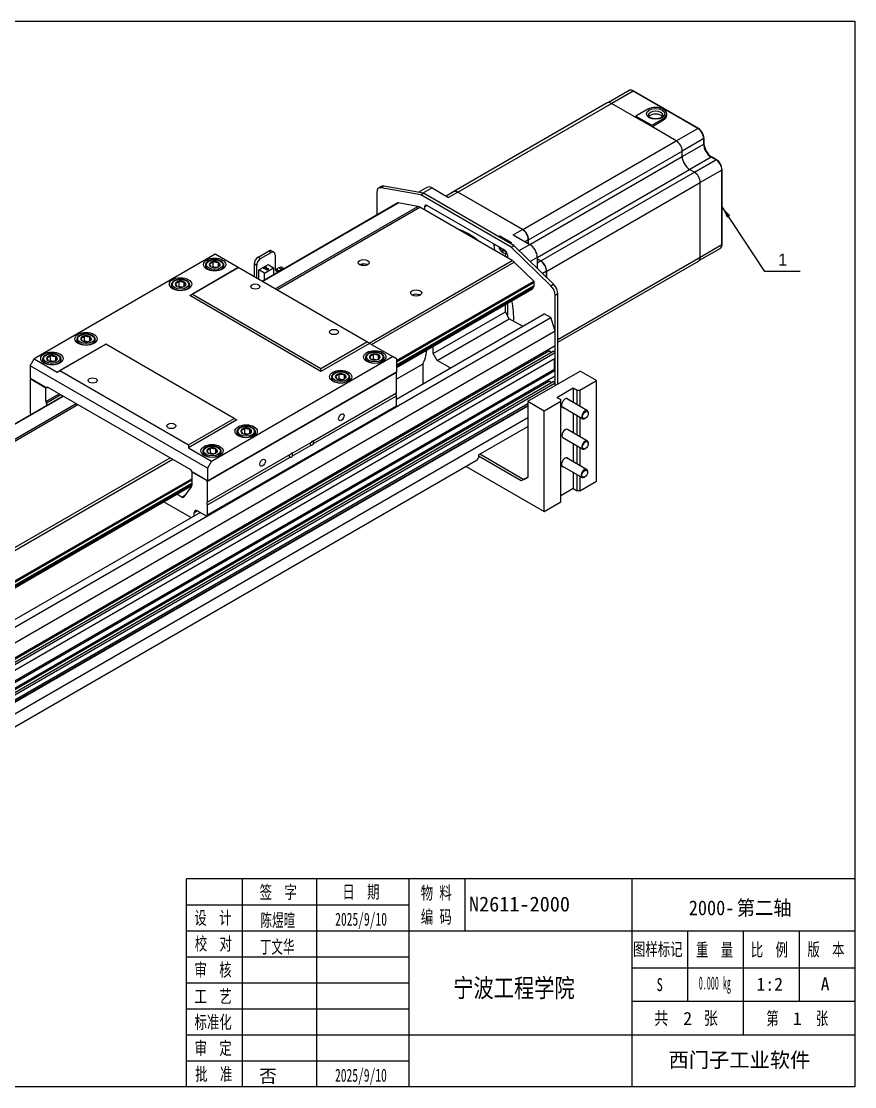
# Model space of a CAD drawing. Header units: millimetres. Extents: x 25 to 415, y 5 to 292.
# Drawn here: x 190.5 to 415, y 5 to 292 of the extents above; entities that cross this region are included whole.
import ezdxf
from ezdxf.enums import TextEntityAlignment as Align

# ---------------------------------------------------------------- set-up
doc = ezdxf.new("R2010")
doc.units = ezdxf.units.MM
for name, color, linetype in [('2212-内六角圆柱头螺钉-GB', 7, 'Continuous'), ('2213-步进电机LS86A12', 7, 'Continuous'), ('2221-丝杆安装板', 7, 'Continuous'), ('2313-内六角平圆头螺钉-GB', 7, 'Continuous'), ('2321-安装板零件', 7, 'Continuous'), ('2322-连接角', 7, 'Continuous'), ('674', 7, 'Continuous'), ('Default', 7, 'Continuous'), ('DG100_DG135光电开关安', 7, 'Continuous'), ('G135上盖250', 7, 'Continuous'), ('G135后盖', 7, 'Continuous'), ('G135固定座', 7, 'Continuous'), ('G135底座250', 7, 'Continuous'), ('G135移动座', 7, 'Continuous'), ('图框', 7, 'Continuous')]:
    doc.layers.add(name, color=color, linetype=linetype)
doc.styles.add('MtXpl_', font='SimSun.ttf')
doc.styles.add('MtXpl__1', font='')
doc.styles.add('SEACAD_Arial', font='arial.ttf')
doc.styles.get('MtXpl__1').set_extended_font_data('SimSun', bold=True)

msp = doc.modelspace()

# ---------------------------------------------------------------- hatches: boundary and pattern name
at = {"layer": 'Default', "linetype": 'Continuous'}
msp.add_hatch(color=7, dxfattribs=at).paths.add_polyline_path([(381.49, 239.64), (379.3, 242), (380.6, 239.06)])

# ---------------------------------------------------------------- linework, layer by layer
at = {"layer": '2212-内六角圆柱头螺钉-GB', "color": 7, "linetype": 'Continuous'}
for p, q in [((242.23, 225.94), (242.23, 227.28)), ((243.62, 226.01), (243.62, 227.06)), ((240.1, 226.27), (240.1, 225.51)), ((245.1, 225.51), (245.1, 226.27)), ((233.03, 220.63), (233.03, 221.97)), ((234.43, 220.7), (234.43, 221.75)), ((230.91, 220.96), (230.91, 220.21)), ((235.91, 220.21), (235.91, 220.96)), ((207.58, 205.94), (207.58, 207.27)), ((208.97, 206.01), (208.97, 207.06)), ((205.45, 206.26), (205.45, 205.51)), ((210.45, 205.51), (210.45, 206.26)), ((196.26, 200.96), (196.26, 200.2)), ((198.39, 200.63), (198.39, 201.97)), ((199.78, 200.7), (199.78, 201.75)), ((201.26, 200.2), (201.26, 200.96)), ((283.23, 201.37), (283.23, 200.61)), ((285.36, 201.04), (285.36, 202.37)), ((286.75, 201.11), (286.75, 202.16)), ((288.23, 200.61), (288.23, 201.37)), ((274.04, 196.06), (274.04, 195.3)), ((276.17, 195.73), (276.17, 197.07)), ((277.56, 195.8), (277.56, 196.85)), ((279.04, 195.3), (279.04, 196.06)), ((248.59, 181.36), (248.59, 180.61)), ((250.71, 181.03), (250.71, 182.37)), ((252.11, 181.1), (252.11, 182.15)), ((253.59, 180.61), (253.59, 181.36)), ((239.39, 176.05), (239.39, 175.3)), ((241.52, 175.73), (241.52, 177.06)), ((242.91, 175.8), (242.91, 176.85)), ((244.39, 175.3), (244.39, 176.05))]:
    msp.add_line(p, q, dxfattribs=at)
for centre, radius, start, end in [((239.36, 231.07), 4.75, 292.875, 307.125), ((243.83, 233.03), 5.97, 254.4223, 267.9898), ((248.78, 228.96), 5.49, 200.2643, 209.5278), ((246.36, 228.59), 5.49, 200.2643, 209.5278), ((243.18, 231.63), 5.97, 254.4206, 267.9915), ((240.66, 227.48), 2.2, 308.5747, 315.5682), ((243.34, 228.52), 2.81, 246.6611, 263.5949), ((241.13, 230.04), 4.75, 292.875, 307.125), ((230.17, 225.76), 4.75, 292.875, 307.125), ((237.17, 223.28), 5.49, 200.2643, 209.5278), ((234.64, 227.72), 5.97, 254.4223, 267.9898), ((239.58, 223.66), 5.49, 200.2643, 209.5278), ((233.99, 226.33), 5.97, 254.4206, 267.9915), ((231.47, 222.17), 2.2, 308.5747, 315.5682), ((234.15, 223.21), 2.81, 246.6611, 263.5949), ((231.93, 224.74), 4.75, 292.875, 307.125), ((204.71, 211.06), 4.75, 292.875, 307.125), ((211.71, 208.59), 5.49, 200.2643, 209.5278), ((209.18, 213.03), 5.97, 254.4223, 267.9898), ((214.13, 208.96), 5.49, 200.2643, 209.5278), ((208.54, 211.63), 5.97, 254.4206, 267.9915), ((206.01, 207.47), 2.2, 308.5747, 315.5682), ((208.69, 208.52), 2.81, 246.6611, 265.0279), ((206.48, 210.04), 4.75, 292.875, 307.125), ((195.52, 205.75), 4.75, 292.875, 307.125), ((202.52, 203.28), 5.49, 200.2643, 209.5278), ((199.99, 207.72), 5.97, 254.4223, 267.9898), ((197.29, 204.73), 4.75, 292.875, 307.125), ((204.94, 203.65), 5.49, 200.2643, 209.5278), ((282.49, 206.16), 4.75, 292.875, 307.125), ((289.49, 203.69), 5.49, 200.2643, 209.5278), ((286.32, 206.73), 5.97, 254.4206, 267.9915), ((283.79, 202.57), 2.2, 308.5747, 315.5682), ((286.96, 208.13), 5.97, 254.4223, 267.9898), ((286.47, 203.62), 2.81, 246.6611, 263.5949), ((284.26, 205.14), 4.75, 292.875, 307.125), ((291.91, 204.06), 5.49, 200.2643, 209.5278), ((199.34, 206.32), 5.97, 254.4206, 267.9915), ((196.82, 202.17), 2.2, 308.5747, 315.5682), ((199.5, 203.21), 2.81, 246.6611, 263.5949), ((273.3, 200.85), 4.75, 292.875, 307.125), ((280.3, 198.38), 5.49, 200.2643, 209.5278), ((277.12, 201.42), 5.97, 254.4206, 267.9915), ((274.6, 197.27), 2.2, 308.5747, 315.5682), ((277.77, 202.82), 5.97, 254.4223, 267.9898), ((277.28, 198.31), 2.81, 246.6611, 263.5949), ((275.07, 199.83), 4.75, 292.875, 307.125), ((282.72, 198.75), 5.49, 200.2643, 209.5278), ((247.84, 186.16), 4.75, 292.875, 307.125), ((254.85, 183.68), 5.49, 200.2643, 209.5278), ((251.67, 186.73), 5.97, 254.4206, 267.9915), ((249.14, 182.57), 2.2, 308.5747, 315.5682), ((252.32, 188.12), 5.97, 254.4223, 267.9898), ((251.82, 183.61), 2.81, 246.6611, 263.5949), ((249.61, 185.14), 4.75, 292.875, 307.125), ((257.26, 184.06), 5.49, 200.2643, 209.5278), ((238.65, 180.85), 4.75, 292.875, 307.125), ((245.65, 178.38), 5.49, 200.2643, 209.5278), ((242.48, 181.42), 5.97, 254.4206, 267.9915), ((239.95, 177.26), 2.2, 308.5747, 315.5682), ((243.12, 182.82), 5.97, 254.4223, 267.9898), ((242.63, 178.3), 2.81, 246.6611, 265.0279), ((240.42, 179.83), 4.75, 292.875, 307.125), ((248.07, 178.75), 5.49, 200.2643, 209.5278)]:
    msp.add_arc(centre, radius, start, end, dxfattribs=at)
for centre in [(242.6, 226.47), (233.41, 221.17), (207.95, 206.47), (198.76, 201.16), (285.73, 201.57), (276.54, 196.26), (251.09, 181.56), (241.89, 176.26)]:
    msp.add_ellipse(centre, major_axis=(-2.25, 0), ratio=0.57735, dxfattribs=at)
for centre, major_axis, start_param, end_param in [((242.6, 226.47), (-1.44, 0), 4.974188, 6.021386), ((242.6, 226.47), (1.44, 0), 0.785398, 1.832596), ((242.6, 226.47), (-1.44, 0), 2.879793, 3.926991), ((242.6, 226.27), (2.5, 0), 3.141593, 3.199294), ((242.6, 226.27), (2.5, 0), 3.199294, 6.24733), ((242.6, 226.47), (1.44, 0), 2.879793, 3.926991), ((242.6, 226.47), (-1.44, 0), 0.785398, 1.832596), ((242.6, 226.47), (1.44, 0), 4.974188, 6.021386), ((242.6, 226.27), (2.5, 0), 6.24733, 6.283185), ((233.41, 221.17), (1.44, 0), 2.879793, 3.926991), ((233.41, 221.17), (-1.44, 0), 4.974188, 6.021386), ((233.41, 221.17), (1.44, 0), 0.785398, 1.832596), ((233.41, 221.17), (-1.44, 0), 2.879793, 3.926991), ((233.41, 220.96), (2.5, 0), 3.141593, 3.199294), ((233.41, 220.96), (2.5, 0), 3.199294, 6.24733), ((233.41, 221.17), (-1.44, 0), 0.785398, 1.832596), ((233.41, 221.17), (1.44, 0), 4.974188, 6.021386), ((233.41, 220.96), (2.5, 0), 6.24733, 6.283185), ((207.95, 206.47), (1.44, 0), 2.879793, 3.926991), ((207.95, 206.47), (-1.44, 0), 4.974188, 6.021386), ((207.95, 206.47), (1.44, 0), 0.785398, 1.832596), ((207.95, 206.47), (-1.44, 0), 2.879793, 3.926991), ((207.95, 206.26), (2.5, 0), 3.141593, 3.199294), ((207.95, 206.26), (2.5, 0), 3.199294, 6.24733), ((207.95, 206.47), (-1.44, 0), 0.785398, 1.832596), ((207.95, 206.47), (1.44, 0), 4.974188, 6.021386), ((207.95, 206.26), (2.5, 0), 6.24733, 6.283185), ((198.76, 200.96), (2.5, 0), 3.141593, 3.199294), ((198.76, 200.96), (2.5, 0), 3.199294, 6.24733), ((198.76, 201.16), (1.44, 0), 2.879793, 3.926991), ((198.76, 201.16), (-1.44, 0), 4.974188, 6.021386), ((198.76, 201.16), (1.44, 0), 0.785398, 1.832596), ((198.76, 201.16), (1.44, 0), 4.974188, 6.021386), ((198.76, 201.16), (-1.44, 0), 2.879793, 3.926991), ((198.76, 200.96), (2.5, 0), 6.24733, 6.283185), ((285.73, 201.37), (2.5, 0), 3.141593, 3.199294), ((285.73, 201.37), (2.5, 0), 3.199294, 6.24733), ((285.73, 201.57), (1.44, 0), 2.879793, 3.926991), ((285.73, 201.57), (-1.44, 0), 4.974188, 6.021386), ((285.73, 201.57), (-1.44, 0), 0.785398, 1.832596), ((285.73, 201.57), (1.44, 0), 0.785398, 1.832596), ((285.73, 201.57), (1.44, 0), 4.974188, 6.021386), ((285.73, 201.57), (-1.44, 0), 2.879793, 3.926991), ((285.73, 201.37), (2.5, 0), 6.24733, 6.283185), ((198.76, 201.16), (-1.44, 0), 0.785398, 1.832596), ((276.54, 196.06), (2.5, 0), 3.141593, 3.199294), ((276.54, 196.06), (2.5, 0), 3.199294, 6.24733), ((276.54, 196.26), (1.44, 0), 2.879793, 3.926991), ((276.54, 196.26), (-1.44, 0), 4.974188, 6.021386), ((276.54, 196.26), (-1.44, 0), 0.785398, 1.832596), ((276.54, 196.26), (1.44, 0), 0.785398, 1.832596), ((276.54, 196.26), (1.44, 0), 4.974188, 6.021386), ((276.54, 196.26), (-1.44, 0), 2.879793, 3.926991), ((276.54, 196.06), (2.5, 0), 6.24733, 6.283185), ((251.09, 181.36), (2.5, 0), 3.141593, 3.199294), ((251.09, 181.36), (2.5, 0), 3.199294, 6.24733), ((251.09, 181.56), (1.44, 0), 2.879793, 3.926991), ((251.09, 181.56), (-1.44, 0), 4.974188, 6.021386), ((251.09, 181.56), (-1.44, 0), 0.785398, 1.832596), ((251.09, 181.56), (1.44, 0), 0.785398, 1.832596), ((251.09, 181.56), (1.44, 0), 4.974188, 6.021386), ((251.09, 181.56), (-1.44, 0), 2.879793, 3.926991), ((251.09, 181.36), (2.5, 0), 6.24733, 6.283185), ((241.89, 176.05), (2.5, 0), 3.141593, 3.199294), ((241.89, 176.05), (2.5, 0), 3.199294, 6.24733), ((241.89, 176.26), (1.44, 0), 2.879793, 3.926991), ((241.89, 176.26), (-1.44, 0), 4.974188, 6.021386), ((241.89, 176.26), (-1.44, 0), 0.785398, 1.832596), ((241.89, 176.26), (1.44, 0), 0.785398, 1.832596), ((241.89, 176.26), (1.44, 0), 4.974188, 6.021386), ((241.89, 176.26), (-1.44, 0), 2.879793, 3.926991), ((241.89, 176.05), (2.5, 0), 6.24733, 6.283185)]:
    msp.add_ellipse(centre, major_axis=major_axis, ratio=0.57735, start_param=start_param, end_param=end_param, dxfattribs=at)
for points, knots in [([(243.22, 227.77), (243.13, 227.78), (242.92, 227.81), (242.52, 227.83), (242.06, 227.79), (241.62, 227.71), (241.21, 227.57), (240.84, 227.39), (240.53, 227.17), (240.3, 226.9), (240.15, 226.62), (240.09, 226.36), (240.11, 226.22), (240.12, 226.17)], [0, 0, 0, 0, 0.053012, 0.15305, 0.253197, 0.353533, 0.454268, 0.55562, 0.657678, 0.759848, 0.860208, 0.956704, 1, 1, 1, 1]), ([(245.09, 226.21), (245.09, 226.23), (245.11, 226.35), (245.06, 226.57), (244.94, 226.85), (244.74, 227.1), (244.46, 227.32), (244.12, 227.51), (243.74, 227.66), (243.42, 227.74), (243.26, 227.76), (243.22, 227.77)], [0, 0, 0, 0, 0.031724, 0.161129, 0.289702, 0.421147, 0.557235, 0.696663, 0.837205, 0.970198, 1, 1, 1, 1]), ([(234.03, 222.46), (233.94, 222.47), (233.73, 222.5), (233.33, 222.52), (232.87, 222.48), (232.43, 222.4), (232.01, 222.26), (231.65, 222.08), (231.34, 221.86), (231.1, 221.6), (230.96, 221.31), (230.9, 221.05), (230.92, 220.91), (230.92, 220.86)], [0, 0, 0, 0, 0.053012, 0.15305, 0.253197, 0.353533, 0.454268, 0.55562, 0.657678, 0.759848, 0.860208, 0.956704, 1, 1, 1, 1]), ([(235.9, 220.9), (235.9, 220.93), (235.92, 221.04), (235.87, 221.26), (235.75, 221.54), (235.55, 221.79), (235.27, 222.02), (234.93, 222.21), (234.55, 222.35), (234.23, 222.43), (234.06, 222.46), (234.03, 222.46)], [0, 0, 0, 0, 0.031724, 0.161129, 0.289702, 0.421147, 0.557235, 0.696663, 0.837205, 0.970198, 1, 1, 1, 1]), ([(208.57, 207.77), (208.49, 207.78), (208.27, 207.81), (207.87, 207.82), (207.41, 207.79), (206.97, 207.7), (206.56, 207.57), (206.19, 207.39), (205.88, 207.16), (205.65, 206.9), (205.5, 206.61), (205.44, 206.35), (205.46, 206.21), (205.47, 206.17)], [0, 0, 0, 0, 0.053012, 0.15305, 0.253197, 0.353533, 0.454268, 0.55562, 0.657678, 0.759848, 0.860208, 0.956704, 1, 1, 1, 1]), ([(210.44, 206.2), (210.45, 206.23), (210.47, 206.34), (210.42, 206.57), (210.29, 206.84), (210.09, 207.09), (209.82, 207.32), (209.48, 207.51), (209.09, 207.66), (208.77, 207.73), (208.61, 207.76), (208.57, 207.77)], [0, 0, 0, 0, 0.031724, 0.161129, 0.289702, 0.421147, 0.557235, 0.696663, 0.837205, 0.970198, 1, 1, 1, 1]), ([(199.38, 202.46), (199.29, 202.47), (199.08, 202.5), (198.68, 202.51), (198.22, 202.48), (197.78, 202.39), (197.37, 202.26), (197, 202.08), (196.69, 201.86), (196.45, 201.59), (196.31, 201.3), (196.25, 201.04), (196.27, 200.91), (196.28, 200.86)], [0, 0, 0, 0, 0.053012, 0.15305, 0.253197, 0.353533, 0.454268, 0.55562, 0.657678, 0.759848, 0.860208, 0.956704, 1, 1, 1, 1]), ([(201.25, 200.9), (201.25, 200.92), (201.27, 201.03), (201.22, 201.26), (201.1, 201.53), (200.9, 201.79), (200.62, 202.01), (200.28, 202.2), (199.9, 202.35), (199.58, 202.43), (199.42, 202.45), (199.38, 202.46)], [0, 0, 0, 0, 0.031724, 0.161129, 0.289702, 0.421147, 0.557235, 0.696663, 0.837205, 0.970198, 1, 1, 1, 1]), ([(286.35, 202.87), (286.27, 202.88), (286.05, 202.91), (285.65, 202.92), (285.2, 202.89), (284.75, 202.8), (284.34, 202.67), (283.97, 202.49), (283.67, 202.26), (283.43, 202), (283.28, 201.71), (283.22, 201.45), (283.24, 201.32), (283.25, 201.27)], [0, 0, 0, 0, 0.053012, 0.15305, 0.253197, 0.353533, 0.454268, 0.55562, 0.657678, 0.759848, 0.860208, 0.956704, 1, 1, 1, 1]), ([(288.22, 201.3), (288.23, 201.33), (288.25, 201.44), (288.2, 201.67), (288.08, 201.94), (287.87, 202.2), (287.6, 202.42), (287.26, 202.61), (286.87, 202.76), (286.55, 202.83), (286.39, 202.86), (286.35, 202.87)], [0, 0, 0, 0, 0.031724, 0.161129, 0.289702, 0.421147, 0.557235, 0.696663, 0.837205, 0.970198, 1, 1, 1, 1]), ([(277.16, 197.56), (277.07, 197.57), (276.86, 197.6), (276.46, 197.61), (276, 197.58), (275.56, 197.49), (275.15, 197.36), (274.78, 197.18), (274.47, 196.96), (274.24, 196.69), (274.09, 196.41), (274.03, 196.15), (274.05, 196.01), (274.06, 195.96)], [0, 0, 0, 0, 0.053012, 0.15305, 0.253197, 0.353533, 0.454268, 0.55562, 0.657678, 0.759848, 0.860208, 0.956704, 1, 1, 1, 1]), ([(279.03, 196), (279.04, 196.02), (279.05, 196.14), (279.01, 196.36), (278.88, 196.63), (278.68, 196.89), (278.41, 197.11), (278.06, 197.3), (277.68, 197.45), (277.36, 197.53), (277.2, 197.55), (277.16, 197.56)], [0, 0, 0, 0, 0.031724, 0.161129, 0.289702, 0.421147, 0.557235, 0.696663, 0.837205, 0.970198, 1, 1, 1, 1]), ([(251.71, 182.86), (251.62, 182.87), (251.4, 182.9), (251, 182.92), (250.55, 182.88), (250.1, 182.8), (249.69, 182.66), (249.33, 182.48), (249.02, 182.26), (248.78, 182), (248.63, 181.71), (248.57, 181.45), (248.59, 181.31), (248.6, 181.26)], [0, 0, 0, 0, 0.053012, 0.15305, 0.253197, 0.353533, 0.454268, 0.55562, 0.657678, 0.759848, 0.860208, 0.956704, 1, 1, 1, 1]), ([(253.58, 181.3), (253.58, 181.33), (253.6, 181.44), (253.55, 181.66), (253.43, 181.94), (253.22, 182.19), (252.95, 182.42), (252.61, 182.61), (252.23, 182.75), (251.9, 182.83), (251.74, 182.86), (251.71, 182.86)], [0, 0, 0, 0, 0.031724, 0.161129, 0.289702, 0.421147, 0.557235, 0.696663, 0.837205, 0.970198, 1, 1, 1, 1]), ([(242.51, 177.56), (242.43, 177.57), (242.21, 177.6), (241.81, 177.61), (241.35, 177.58), (240.91, 177.49), (240.5, 177.36), (240.13, 177.18), (239.83, 176.95), (239.59, 176.69), (239.44, 176.4), (239.38, 176.14), (239.4, 176), (239.41, 175.95)], [0, 0, 0, 0, 0.053012, 0.15305, 0.253197, 0.353533, 0.454268, 0.55562, 0.657678, 0.759848, 0.860208, 0.956704, 1, 1, 1, 1]), ([(244.38, 175.99), (244.39, 176.02), (244.41, 176.13), (244.36, 176.36), (244.24, 176.63), (244.03, 176.88), (243.76, 177.11), (243.42, 177.3), (243.03, 177.45), (242.71, 177.52), (242.55, 177.55), (242.51, 177.56)], [0, 0, 0, 0, 0.031724, 0.161129, 0.289702, 0.421147, 0.557235, 0.696663, 0.837205, 0.970198, 1, 1, 1, 1])]:
    msp.add_open_spline(points, degree=3, knots=knots, dxfattribs=at)
at = {"layer": '2213-步进电机LS86A12', "color": 7, "linetype": 'Continuous'}
for p, q in [((354.22, 273.32), (348.65, 270.1)), ((355.35, 273.21), (349.54, 269.85)), ((372.74, 263.16), (355.35, 273.21)), ((372.87, 263.18), (355.47, 273.22)), ((348.36, 270), (306.99, 246.12)), ((308.11, 246.01), (349.48, 269.89)), ((356.09, 266.07), (349.48, 269.89)), ((359.27, 268.29), (356.09, 266.45)), ((364.39, 266.65), (364.39, 267.06)), ((356.09, 266.45), (360.33, 264)), ((356.09, 266.45), (356.09, 266.07)), ((360.33, 263.62), (356.09, 266.07)), ((360.33, 264), (363.52, 265.84)), ((360.36, 263.61), (363.52, 265.43)), ((363.52, 265.84), (363.52, 265.43)), ((360.33, 264), (360.33, 263.62)), ((366.95, 259.81), (360.33, 263.62)), ((366.94, 259.81), (372.74, 263.16)), ((325.58, 235.92), (366.95, 259.81)), ((374.33, 260.41), (368.53, 257.06)), ((368.53, 255.58), (374.33, 258.93)), ((374.33, 258.93), (374.33, 260.41)), ((374.41, 259.03), (374.41, 260.51)), ((327.17, 233.17), (368.53, 257.06)), ((327.5, 231.89), (368.53, 255.57)), ((368.53, 255.57), (368.53, 257.06)), ((376.35, 255.44), (370.55, 252.09)), ((377.63, 254.7), (376.35, 255.44)), ((377.76, 254.71), (376.47, 255.45)), ((371.83, 251.35), (377.63, 254.7)), ((329.5, 228.39), (370.54, 252.09)), ((330.46, 227.47), (371.83, 251.35)), ((371.83, 251.35), (370.54, 252.09)), ((379.22, 251.94), (373.42, 248.59)), ((379.22, 231.86), (379.22, 251.94)), ((379.3, 231.96), (379.3, 252.04)), ((299.74, 247.24), (297.43, 245.91)), ((301.16, 247.1), (298.71, 245.68)), ((301.16, 247.1), (305.62, 244.52)), ((332.05, 224.72), (373.42, 248.6)), ((373.42, 228.43), (373.42, 248.6)), ((306.99, 246.12), (304.92, 244.92)), ((306.97, 246.06), (304.97, 244.9)), ((308.1, 245.95), (305.62, 244.52)), ((325.49, 235.91), (308.1, 245.95)), ((325.58, 235.92), (308.11, 246.01)), ((323.02, 234.48), (325.49, 235.91)), ((318.99, 234.01), (319.42, 234.25)), ((319.42, 234.25), (319.42, 233.76)), ((319.42, 234.25), (322.57, 232.43)), ((323.02, 234.48), (327.48, 231.9)), ((327.08, 233.15), (326.2, 232.64)), ((327.08, 232.13), (327.08, 233.15)), ((327.17, 232.08), (327.17, 233.17)), ((317.83, 232.03), (317.83, 231.51)), ((318.3, 231.76), (317.83, 231.51)), ((319.21, 231.23), (319.14, 231.22)), ((319.48, 230.7), (319.8, 230.89)), ((320.01, 230.77), (319.58, 230.52)), ((320.05, 230.2), (319.87, 229.97)), ((320.43, 230.53), (320.06, 230.32)), ((320.47, 230.5), (320.15, 230.31)), ((320.35, 230.57), (320.22, 230.41)), ((321.09, 229.63), (321.09, 230.04)), ((322.57, 232.43), (322.17, 232.18)), ((324.59, 230.23), (327.48, 231.9)), ((373.18, 227.61), (378.76, 230.83)), ((373.42, 228.5), (379.22, 231.86)), ((329.5, 228.41), (327.59, 227.31)), ((329.5, 228.41), (329.5, 225.45)), ((330.46, 227.47), (329.5, 228.02)), ((330.38, 227.44), (329.5, 227.95)), ((329.5, 226.93), (330.38, 227.44)), ((335.05, 206.28), (373.42, 228.43)), ((335.05, 205.53), (372.95, 227.4)), ((331.97, 224.68), (330.91, 224.07)), ((331.97, 223.03), (331.97, 224.68)), ((332.05, 222.96), (332.05, 224.72))]:
    msp.add_line(p, q, dxfattribs=at)
for centre, radius, start, end in [((371.05, 260.35), 3.36, 2.774, 57.226), ((379, 259.29), 4.6, 183.2788, 236.7212), ((375.94, 251.88), 3.36, 2.774, 57.226), ((321.35, 231.66), 2.25, 189.8709, 254.4404), ((319.2, 230.42), 0.4, 14.6206, 45.3794)]:
    msp.add_arc(centre, radius, start, end, dxfattribs=at)
for centre, major_axis, ratio, start_param, end_param in [((355.35, 271.37), (1.13, -1.95), 0.57735, 2.356194, 3.141593), ((355.35, 273), (-0.125, -0.217), 0.57735, 3.141593, 3.926991), ((349.48, 268.06), (1.12, -1.94), 0.57735, 2.356194, 3.141593), ((361.39, 267.06), (-3, 0), 0.57735, 2.356195, 5.497787), ((361.39, 266.65), (-2, 0), 0.57735, 3.151904, 6.283185), ((361.39, 265.87), (-2, 0), 0.57735, 3.529753, 5.884363), ((361.39, 266.65), (-2, 0), 0.57735, 0, 0.004854), ((361.39, 266.65), (-3, 0), 0.57735, 2.356195, 3.141593), ((372.74, 262.96), (-0.125, -0.217), 0.57735, 3.141781, 3.926991), ((372.74, 261.33), (1.13, -1.95), 0.57735, 0.785398, 2.356194), ((366.95, 257.97), (1.12, -1.94), 0.57735, 0.785398, 2.356194), ((374.16, 260.51), (-0.25, 0), 0.57735, 2.356195, 3.14141), ((374.16, 259.03), (-0.25, 0), 0.57735, 2.356195, 3.13882), ((376.35, 257.76), (1.43, -2.47), 0.57735, 3.926991, 5.497787), ((370.54, 254.41), (1.42, -2.46), 0.57735, 3.926991, 5.497787), ((376.35, 255.23), (-0.125, -0.217), 0.57735, 3.141493, 3.926991), ((377.63, 254.49), (-0.125, -0.217), 0.57735, 3.141781, 3.926991), ((377.63, 252.86), (1.13, -1.95), 0.57735, 0.785398, 2.356194), ((371.83, 249.52), (1.12, -1.94), 0.57735, 0.785398, 2.356194), ((379.05, 252.04), (-0.25, 0), 0.57735, 2.356195, 3.141795), ((301.16, 244.77), (1.43, -2.47), 0.57735, 2.356194, 3.141593), ((308.11, 244.17), (1.12, -1.94), 0.57735, 2.356194, 3.33561), ((308.1, 244.11), (1.13, -1.95), 0.57735, 2.356194, 3.141593), ((310.79, 219.93), (-9.13, 15.8), 0.57735, 5.274059, 5.721515), ((325.49, 234.07), (-1.13, 1.95), 0.57735, 3.926991, 5.497787), ((325.58, 234.09), (1.12, -1.94), 0.57735, 0.785398, 2.356194), ((321, 231.46), (0.94, -1.62), 0.57735, 1.933738, 2.778651), ((319.46, 230.57), (-1.15, 1.99), 0.57735, 0.785398, 1.419886), ((321.28, 231.82), (-2.02, -0.94), 0.788675, -0.233644, -0.204765), ((321.35, 231.4), (-2.23, 0), 0.57735, 0.134665, 0.570397), ((321.12, 231.79), (-1.11, -1.93), 0.57735, 5.712788, 6.148521), ((321.45, 231.52), (-1.83, -1.28), 0.788675, 0.204765, 0.496994), ((321.58, 231.53), (-1.11, -1.93), 0.57735, 5.712788, 6.148521), ((321.35, 231.4), (-2.23, 0), 0.57735, 1.000399, 1.436132), ((319.46, 230.57), (-1.15, 1.99), 0.57735, 3.292503, 3.926991), ((327.48, 229.57), (-1.43, 2.47), 0.57735, 3.926991, 5.497787), ((377.63, 232.77), (-1.13, 1.95), 0.57735, 3.141593, 3.926991), ((379.05, 231.96), (-0.25, 0), 0.57735, 2.356195, 3.141593), ((320.42, 231.13), (-0.91, 1.58), 0.57735, 2.609494, 2.907443), ((330.38, 225.6), (-1.13, 1.95), 0.57735, 3.926991, 5.497787), ((330.46, 225.63), (1.12, -1.94), 0.57735, 0.785398, 2.356194), ((371.83, 229.35), (-1.12, 1.94), 0.57735, 3.141593, 3.926991), ((310.26, 219.63), (-9.13, 15.8), 0.57735, 3.860924, 4.21333)]:
    msp.add_ellipse(centre, major_axis=major_axis, ratio=ratio, start_param=start_param, end_param=end_param, dxfattribs=at)
msp.add_ellipse((361.39, 267.06), major_axis=(2.5, 0), ratio=0.57735, dxfattribs=at)
for points, knots in [([(355.47, 273.22), (355.41, 273.25), (355.25, 273.34), (354.96, 273.43), (354.66, 273.46), (354.4, 273.41), (354.29, 273.34), (354.24, 273.31)], [0, 0, 0, 0, 0.135747, 0.392632, 0.648294, 0.869975, 1, 1, 1, 1]), ([(363.39, 266.66), (363.39, 266.64), (363.39, 266.58), (363.36, 266.48), (363.25, 266.32), (363.07, 266.16), (362.81, 266), (362.5, 265.87), (362.13, 265.78), (361.73, 265.72), (361.32, 265.7), (360.9, 265.74), (360.51, 265.81), (360.16, 265.92), (359.87, 266.06), (359.64, 266.22), (359.49, 266.38), (359.41, 266.53), (359.39, 266.61), (359.4, 266.65), (359.4, 266.65)], [0, 0, 0, 0, 0.032277, 0.094843, 0.151976, 0.213105, 0.272549, 0.332027, 0.392095, 0.452769, 0.513837, 0.575021, 0.635967, 0.696358, 0.755951, 0.814665, 0.872911, 0.931763, 0.994436, 1, 1, 1, 1]), ([(320.15, 230.31), (320.11, 230.33), (320.08, 230.33), (320.04, 230.3), (320.04, 230.28), (320.04, 230.25)], [0, 0, 0, 0, 0.5, 0.5, 1, 1, 1, 1]), ([(378.74, 230.83), (378.79, 230.85), (378.9, 230.91), (379.06, 231.09), (379.2, 231.35), (379.28, 231.65), (379.29, 231.85), (379.3, 231.96)], [0, 0, 0, 0, 0.10413, 0.330899, 0.558501, 0.794096, 1, 1, 1, 1])]:
    msp.add_open_spline(points, degree=3, knots=knots, dxfattribs=at)
at = {"layer": '2221-丝杆安装板', "color": 7, "linetype": 'Continuous'}
for p, q in [((242.78, 229.23), (193.99, 201.06)), ((248.96, 225.66), (242.78, 229.23)), ((235.88, 218.1), (248.96, 225.66)), ((248.96, 225.66), (236.59, 218.51)), ((283.61, 205.65), (248.96, 225.66)), ((236.59, 218.51), (235.88, 218.1)), ((236.59, 218.51), (271.24, 198.51)), ((271.24, 197.69), (235.88, 218.1)), ((200.17, 197.49), (213.26, 205.04)), ((213.26, 205.04), (200.88, 197.89)), ((247.9, 185.04), (213.26, 205.04)), ((271.24, 198.51), (283.61, 205.65)), ((284.32, 205.24), (271.24, 197.69)), ((284.32, 205.24), (283.61, 205.65)), ((290.51, 201.67), (284.32, 205.24)), ((192.93, 199.22), (193.99, 201.06)), ((193.99, 201.06), (200.17, 197.49)), ((241.72, 173.5), (290.51, 201.67)), ((291.57, 201.06), (290.51, 201.67)), ((291.57, 201.06), (291.57, 197.59)), ((192.93, 199.22), (192.93, 195.75)), ((240.66, 171.66), (192.93, 199.22)), ((271.24, 197.69), (271.24, 198.51)), ((192.93, 195.75), (197.17, 193.3)), ((200.17, 197.49), (200.88, 197.89)), ((200.88, 197.89), (235.53, 177.89)), ((240.66, 168.19), (291.57, 197.59)), ((197.17, 193.3), (197.52, 193.51)), ((197.52, 193.51), (236.06, 171.26)), ((235.53, 177.89), (247.9, 185.04)), ((248.61, 184.63), (235.53, 177.07)), ((247.9, 185.04), (248.61, 184.63)), ((235.53, 177.89), (235.53, 177.07)), ((235.53, 177.07), (241.72, 173.5)), ((241.72, 173.5), (240.66, 171.66)), ((236.06, 171.26), (236.41, 170.64)), ((236.41, 170.64), (240.66, 168.19)), ((240.66, 171.66), (240.66, 168.19))]:
    msp.add_line(p, q, dxfattribs=at)
for centre, major_axis in [((242.6, 226.47), (3, 0)), ((233.41, 221.17), (3, 0)), ((253.56, 220.55), (1.23, 0)), ((207.95, 206.47), (3, 0)), ((274.77, 208.31), (1.23, 0)), ((198.76, 201.16), (3, 0)), ((285.73, 201.57), (3, 0)), ((209.72, 195.24), (1.23, 0)), ((276.54, 196.26), (3, 0)), ((230.93, 182.99), (1.23, 0)), ((251.09, 181.56), (3, 0)), ((241.89, 176.26), (3, 0))]:
    msp.add_ellipse(centre, major_axis=major_axis, ratio=0.57735, dxfattribs=at)
at = {"layer": '2313-内六角平圆头螺钉-GB', "color": 7, "linetype": 'Continuous'}
for p, q in [((342.99, 187.1), (337.34, 190.37)), ((336.09, 188.2), (341.74, 184.94)), ((342.36, 185), (342.48, 185.07)), ((343.25, 186.4), (343.25, 186.53)), ((342.99, 178.94), (337.62, 182.04)), ((336.37, 179.87), (341.74, 176.77)), ((343.25, 178.23), (343.25, 178.37)), ((342.36, 176.84), (342.48, 176.9)), ((336.09, 172.28), (341.55, 169.12)), ((342.8, 171.29), (337.34, 174.44)), ((343.06, 170.58), (343.06, 170.72)), ((342.18, 169.18), (342.3, 169.25))]:
    msp.add_line(p, q, dxfattribs=at)
for centre, start_param, end_param in [((342.36, 186.02), 2.356195, 6.283185), ((342.36, 186.02), 0, 0.785398), ((342.36, 177.86), 2.356195, 6.283185), ((342.36, 177.86), 0, 0.785398), ((342.18, 170.21), 2.356195, 6.283185), ((342.18, 170.21), 0, 0.785398)]:
    msp.add_ellipse(centre, major_axis=(-0.62, -1.08), ratio=0.57735, start_param=start_param, end_param=end_param, dxfattribs=at)
for centre in [(342.48, 185.95), (342.48, 177.79), (342.3, 170.14)]:
    msp.add_ellipse(centre, major_axis=(0.542, 0.938), ratio=0.57735, dxfattribs=at)
at = {"layer": '2321-安装板零件', "color": 7, "linetype": 'Continuous'}
for p, q in [((147.67, 84.91), (326.92, 188.4)), ((326.92, 185.14), (150.5, 83.28)), ((313.66, 175.24), (326.92, 182.89)), ((313.66, 175.24), (313.66, 174.42)), ((313.31, 173.81), (151.03, 80.12)), ((313.31, 173.81), (313.66, 174.42))]:
    msp.add_line(p, q, dxfattribs=at)
at = {"layer": '2322-连接角', "color": 7, "linetype": 'Continuous'}
for p, q in [((326.92, 189.63), (341.07, 197.79)), ((340.98, 192.64), (345.48, 195.24)), ((345.48, 195.24), (341.07, 197.79)), ((345.48, 168.09), (345.48, 195.24)), ((334.79, 190.7), (339.21, 193.25)), ((339.21, 193.25), (340.27, 192.64)), ((339.21, 193.25), (339.21, 189.29)), ((340.27, 188.67), (340.27, 192.64)), ((340.27, 192.64), (340.98, 192.64)), ((340.98, 192.64), (340.98, 188.26)), ((326.92, 189.63), (326.92, 169.22)), ((326.92, 189.63), (331.34, 187.08)), ((331.34, 187.08), (335.85, 189.68)), ((334.79, 190.7), (335.85, 190.09)), ((335.85, 189.68), (335.85, 190.09)), ((335.85, 162.53), (335.85, 189.68)), ((331.34, 159.93), (331.34, 187.08)), ((339.21, 186.4), (339.21, 181.12)), ((340.27, 180.51), (340.27, 185.79)), ((340.98, 185.38), (340.98, 180.1)), ((339.21, 178.23), (339.21, 173.36)), ((314.02, 175.44), (325.86, 168.6)), ((340.27, 172.75), (340.27, 177.62)), ((340.98, 177.21), (340.98, 172.34)), ((325.16, 168.19), (313.66, 174.83)), ((310.31, 172.07), (331.34, 159.93)), ((339.21, 170.48), (339.21, 166.1)), ((340.27, 165.49), (340.27, 169.86)), ((340.98, 169.46), (340.98, 165.49)), ((326.92, 169.22), (325.16, 168.19)), ((325.86, 168.6), (325.16, 168.19)), ((325.86, 168.6), (326.92, 169.22)), ((340.98, 165.49), (345.48, 168.09)), ((339.21, 166.1), (335.85, 164.16)), ((339.21, 166.1), (340.27, 165.49)), ((340.98, 165.49), (340.27, 165.49)), ((331.34, 159.93), (335.85, 162.53))]:
    msp.add_line(p, q, dxfattribs=at)
for centre, major_axis, start_param, end_param in [((337, 189.12), (-0.69, -1.19), 2.711892, 6.283185), ((337, 189.12), (-0.69, -1.19), 0, 0.429699), ((337, 180.95), (-0.62, -1.08), 3.141593, 6.283185), ((337, 173.2), (-0.69, -1.19), 2.711892, 6.283185), ((337, 173.2), (-0.69, -1.19), 0, 0.429699)]:
    msp.add_ellipse(centre, major_axis=major_axis, ratio=0.57735, start_param=start_param, end_param=end_param, dxfattribs=at)
at = {"layer": '674', "color": 7, "linetype": 'Continuous'}
for p, q in [((254.52, 225.06), (256.97, 226.48)), ((254.52, 222.45), (254.52, 225.06)), ((256.04, 224.19), (254.52, 225.06)), ((255.87, 225.41), (255.89, 225.81)), ((256.05, 225.51), (255.87, 225.41)), ((255.87, 225.28), (255.87, 225.41)), ((256.05, 225.39), (255.87, 225.28)), ((255.89, 225.81), (256.59, 225.82)), ((256.04, 224.19), (258.49, 225.6)), ((256.04, 222.32), (256.04, 224.19)), ((256.75, 225.1), (256.05, 225.51)), ((256.05, 225.51), (256.05, 225.39)), ((256.75, 224.98), (256.05, 225.39)), ((256.59, 225.82), (256.41, 225.72)), ((256.41, 225.72), (257.12, 225.31)), ((256.59, 225.7), (256.52, 225.66)), ((256.59, 225.7), (256.59, 225.82)), ((257.12, 225.31), (256.75, 225.1)), ((257.12, 225.19), (256.75, 224.98)), ((256.75, 224.98), (256.75, 225.1)), ((256.97, 226.48), (258.49, 225.6)), ((257.12, 225.19), (257.12, 225.31)), ((258.49, 225.6), (258.49, 223.74))]:
    msp.add_line(p, q, dxfattribs=at)
at = {"layer": 'Default', "color": 7, "linetype": 'Continuous'}
for p, q in [((390.78, 224.62), (379.3, 242)), ((400.31, 224.62), (390.78, 224.62)), ((250, 61), (250, 5)), ((270, 61), (270, 5)), ((310, 61), (310, 47)), ((235, 54), (295, 54)), ((235, 47), (415, 47)), ((385, 47), (385, 19)), ((235, 40), (295, 40)), ((355, 28), (415, 28))]:
    msp.add_line(p, q, dxfattribs=at)
at = {"layer": 'DG100_DG135光电开关安', "color": 7, "linetype": 'Continuous'}
for p, q in [((254.28, 228.47), (257.11, 230.1)), ((254.98, 228.06), (257.81, 229.69)), ((257.81, 229.69), (257.11, 230.1)), ((258.56, 229.77), (257.86, 230.17)), ((254.28, 228.47), (254.98, 228.06)), ((258.87, 229.08), (258.87, 225.41)), ((253.22, 226.63), (253.22, 223.2)), ((253.92, 226.22), (253.22, 226.63)), ((253.92, 222.79), (253.92, 226.22)), ((259.93, 225.61), (259.23, 225.2)), ((259.23, 225.2), (259.93, 224.79)), ((260.64, 225.2), (259.93, 225.61)), ((259.93, 224.79), (260.64, 225.2)), ((261.27, 225.34), (260.68, 225.68))]:
    msp.add_line(p, q, dxfattribs=at)
for centre, major_axis, start_param, end_param in [((257.11, 228.88), (-0.75, -1.3), 3.141593, 3.926991), ((257.81, 228.47), (-0.75, -1.3), 2.356194, 3.926991), ((254.28, 227.24), (-0.75, -1.3), 3.926991, 5.497787), ((254.98, 226.83), (0.75, 1.3), 0.785398, 2.356194), ((259.93, 226.02), (0.75, 1.3), 2.356194, 3.926991), ((259.23, 226.43), (0.75, 1.3), 3.632475, 3.926991), ((259.93, 224.38), (-0.75, -1.3), 3.141593, 3.926991), ((260.64, 223.98), (-0.75, -1.3), 3.312687, 3.926991)]:
    msp.add_ellipse(centre, major_axis=major_axis, ratio=0.57735, start_param=start_param, end_param=end_param, dxfattribs=at)
at = {"layer": 'G135上盖250', "color": 7, "linetype": 'Continuous'}
for p, q in [((291.97, 243.07), (255.39, 221.95)), ((255.42, 221.93), (292.04, 243.08)), ((258.87, 219.93), (297.32, 242.13)), ((259.35, 219.66), (297.89, 241.91)), ((297.32, 242.13), (292.04, 243.08)), ((322.72, 227.57), (297.89, 241.91)), ((284.18, 205.32), (322.72, 227.57)), ((284.86, 204.93), (323.3, 227.13)), ((328.57, 221.99), (323.3, 227.13)), ((283.73, 226.45), (283.8, 226.49)), ((283.76, 226.48), (283.8, 226.5)), ((291.57, 200.62), (328.57, 221.99)), ((291.57, 200.29), (328.69, 221.72)), ((328.69, 220.87), (328.69, 221.72)), ((291.57, 199.44), (328.69, 220.87)), ((291.57, 199.14), (328.6, 220.52)), ((291.57, 198.79), (328.18, 219.93)), ((291.57, 198.75), (328.07, 219.82)), ((297.87, 218.29), (297.95, 218.33)), ((297.9, 218.31), (297.94, 218.34)), ((328.18, 219.93), (328.6, 220.52)), ((201.83, 191.02), (72.1, 116.12)), ((72.14, 116.12), (201.85, 191.01)), ((77.41, 115.17), (205.31, 189.01)), ((77.98, 114.94), (205.79, 188.73)), ((102.81, 100.61), (230.62, 174.4)), ((103.39, 100.17), (231.29, 174.01)), ((108.67, 95.02), (236.41, 168.78)), ((108.78, 94.76), (236.41, 168.45)), ((108.78, 93.91), (236.41, 167.6)), ((108.78, 93.61), (236.41, 167.3)), ((108.78, 93.26), (236.41, 166.95)), ((108.78, 93.22), (236.41, 166.91))]:
    msp.add_line(p, q, dxfattribs=at)
for centre in [(284.18, 226.56), (298.33, 218.4)]:
    msp.add_arc(centre, 0.383, 198.5812, 204.8181, dxfattribs=at)
for centre, major_axis, start_param, end_param in [((292.1, 242.85), (0.125, -0.217), 2.687807, 3.141593), ((297.89, 239.87), (-1.25, 2.17), 5.497787, 5.8294), ((322.72, 225.53), (-1.25, 2.17), 5.166175, 5.497787), ((282.73, 225.76), (1.5, 0), 0.935027, 2.356194), ((328.51, 221.83), (0.125, -0.217), 0.785398, 2.024582), ((296.87, 217.59), (1.5, 0), 0.935027, 2.356194), ((327.57, 220.69), (-0.5, 0.866), 3.141593, 3.403392), ((327.98, 221.28), (0.5, -0.866), 0.261799, 0.785398)]:
    msp.add_ellipse(centre, major_axis=major_axis, ratio=0.57735, start_param=start_param, end_param=end_param, dxfattribs=at)
for centre in [(282.73, 226.98), (296.87, 218.82)]:
    msp.add_ellipse(centre, major_axis=(1.5, 0), ratio=0.57735, dxfattribs=at)
for points in [[(283.76, 226.48), (283.75, 226.46), (283.73, 226.45), (283.68, 226.44), (283.65, 226.44), (283.62, 226.45)], [(297.9, 218.31), (297.89, 218.29), (297.87, 218.28), (297.82, 218.27), (297.79, 218.28), (297.76, 218.29)]]:
    msp.add_open_spline(points, degree=3, knots=[0, 0, 0, 0, 0.5, 0.5, 1, 1, 1, 1], dxfattribs=at)
for points in [[(283.79, 226.53), (283.77, 226.51), (283.76, 226.48)], [(283.82, 226.44), (283.81, 226.49), (283.79, 226.53)], [(297.93, 218.37), (297.92, 218.34), (297.9, 218.31)], [(297.96, 218.28), (297.95, 218.32), (297.93, 218.37)]]:
    msp.add_open_spline(points, degree=2, dxfattribs=at)
at = {"layer": 'G135后盖', "color": 7, "linetype": 'Continuous'}
for p, q in [((287.49, 247.48), (286.78, 247.07)), ((288.16, 247.57), (287.46, 247.17)), ((298.11, 245.25), (287.46, 247.17)), ((298.82, 245.66), (288.16, 247.57)), ((286.26, 245.92), (286.26, 239.77)), ((298.11, 245.25), (298.82, 245.66)), ((322.5, 231.17), (298.11, 245.25)), ((323.21, 231.58), (298.82, 245.66)), ((299.88, 242.39), (299.17, 241.99)), ((299.17, 241.17), (299.17, 241.99)), ((299.88, 242.39), (320.74, 230.35)), ((322.5, 231.17), (323.21, 231.58)), ((333.16, 220.78), (322.5, 231.17)), ((333.86, 221.19), (323.21, 231.58)), ((321.44, 229.13), (321.44, 228.31)), ((333.16, 220.78), (333.86, 221.19)), ((335.05, 218.57), (334.35, 218.16)), ((334.35, 193.91), (334.35, 218.16)), ((335.05, 194.32), (335.05, 218.57)), ((321.44, 216), (321.44, 212.8))]:
    msp.add_line(p, q, dxfattribs=at)
for centre, major_axis, start_param, end_param in [((288.03, 244.9), (1.25, -2.17), 2.687807, 3.926991), ((288.74, 245.31), (1.25, -2.17), 2.687807, 3.141593), ((299.88, 241.58), (0.5, -0.866), 2.356194, 3.926991), ((320.74, 229.53), (-0.5, 0.866), 3.926991, 5.497787), ((333.29, 219.59), (-1.25, 2.17), 3.926991, 5.166175), ((332.58, 219.18), (1.25, -2.17), 0.785398, 2.024582)]:
    msp.add_ellipse(centre, major_axis=major_axis, ratio=0.57735, start_param=start_param, end_param=end_param, dxfattribs=at)
at = {"layer": 'G135固定座', "color": 7, "linetype": 'Continuous'}
for p, q in [((282.81, 226.62), (282.08, 226.2)), ((320.91, 213.71), (320.91, 215.69)), ((301.47, 202.49), (320.91, 213.71)), ((321.97, 211.88), (320.91, 213.71)), ((302.53, 200.65), (321.97, 211.88)), ((325.51, 209.84), (321.97, 211.88)), ((301.47, 202.49), (301.47, 204.47)), ((302.53, 200.65), (301.47, 202.49)), ((298.64, 199.68), (291.57, 195.6)), ((298.64, 199.68), (298.64, 194.32)), ((306.06, 198.61), (302.53, 200.65))]:
    msp.add_line(p, q, dxfattribs=at)
msp.add_ellipse((290.86, 209.02), major_axis=(6.25, -10.83), ratio=0.57735, start_param=0.290464, end_param=0.738144, dxfattribs=at)
at = {"layer": 'G135底座250', "color": 7, "linetype": 'Continuous'}
for p, q in [((291.57, 190.24), (331.34, 213.2)), ((333.11, 212.18), (331.34, 213.2)), ((113.2, 85.22), (333.11, 212.18)), ((334.35, 208.61), (333.11, 212.18)), ((114.44, 81.65), (334.35, 208.61)), ((334.35, 204.63), (334.35, 208.61)), ((114.44, 77.67), (334.35, 204.63)), ((112.83, 76.35), (332.62, 203.24)), ((113.91, 76.13), (333.82, 203.1)), ((114.44, 75.83), (334.35, 202.79)), ((114.44, 74.3), (334.35, 201.26)), ((332.62, 203.24), (332.62, 203.63)), ((333.34, 202.82), (332.62, 203.24)), ((334.35, 202.79), (333.82, 203.1)), ((334.17, 198.3), (334.17, 201.16)), ((334.35, 201.26), (334.35, 202.79)), ((114.44, 71.44), (334.17, 198.3)), ((334.35, 198), (334.17, 198.3)), ((114.44, 71.03), (334.35, 198)), ((114.44, 69.5), (334.35, 196.47)), ((332.62, 195.08), (332.62, 195.47)), ((334.35, 196.47), (334.35, 198)), ((112.83, 68.18), (332.62, 195.08)), ((113.91, 67.97), (333.82, 194.94)), ((114.44, 67.66), (334.35, 194.63)), ((333.34, 194.66), (332.62, 195.08)), ((334.35, 194.63), (333.82, 194.94)), ((334.35, 193.91), (334.35, 194.63)), ((147.14, 85.22), (326.92, 189.02)), ((147.58, 84.97), (326.92, 188.51)), ((147.59, 84.96), (326.92, 188.5)), ((111.43, 86.24), (238.71, 159.72))]:
    msp.add_line(p, q, dxfattribs=at)
at = {"layer": 'G135移动座', "color": 7, "linetype": 'Continuous'}
for p, q in [((193.1, 195.65), (192.93, 195.55)), ((192.93, 195.55), (193.1, 195.65)), ((192.93, 195.55), (192.93, 186.57)), ((196.99, 193.4), (193.1, 195.65)), ((291.57, 197.38), (240.66, 167.99)), ((291.48, 197.54), (291.57, 197.38)), ((291.57, 191.82), (291.57, 197.38)), ((197.17, 193.1), (196.99, 193.4)), ((197.7, 193.4), (197.17, 193.1)), ((197.17, 189.58), (197.17, 193.1)), ((197.17, 189.58), (200.75, 191.64)), ((201.21, 191.37), (197.27, 189.1)), ((291.57, 191.82), (269.26, 178.94)), ((269.26, 178.23), (291.57, 191.11)), ((291.57, 188.4), (291.57, 191.11)), ((197.5, 188.52), (197.27, 189.1)), ((240.55, 158.78), (291.46, 188.17)), ((240.66, 159.01), (291.57, 188.4)), ((268.62, 178.57), (263.6, 175.67)), ((262.96, 175.3), (240.66, 162.42)), ((263.6, 174.97), (268.62, 177.86)), ((240.66, 161.72), (262.96, 174.6)), ((236.59, 170.54), (236.41, 170.44)), ((236.41, 170.44), (236.59, 170.54)), ((236.41, 170.44), (236.41, 166.92)), ((240.48, 168.3), (236.59, 170.54)), ((236.31, 166.56), (234.32, 163.88)), ((240.66, 167.99), (240.48, 168.3)), ((240.66, 162.42), (240.66, 167.99)), ((233.72, 163.83), (232.4, 164.59)), ((233.72, 163.83), (234.72, 164.41)), ((228.87, 162.55), (236.24, 158.29)), ((240.66, 159.01), (240.66, 161.72)), ((238, 160.13), (237.12, 159.62)), ((237.12, 158.81), (237.12, 159.62)), ((238, 160.13), (240.3, 158.81))]:
    msp.add_line(p, q, dxfattribs=at)
for centre, major_axis, start_param, end_param in [((197.88, 189.17), (-0.5, 0.866), 0.785398, 1.32645), ((291.74, 191.36), (0.25, -0.433), 3.403392, 4.974188), ((193.28, 186.36), (-0.25, 0.433), 0.785398, 2.068593), ((291.21, 188.61), (-0.25, 0.433), 3.141593, 3.926991), ((268.94, 178.4), (-0.312, -0.541), 3.121587, 4.732394), ((268.94, 178.4), (0.312, 0.541), 3.121587, 4.732394), ((263.28, 175.14), (-0.312, -0.541), 3.121587, 4.732394), ((263.28, 175.14), (0.312, 0.541), 3.121587, 4.732394), ((235.71, 167.33), (0.5, -0.866), 0.244346, 0.785398), ((233.72, 164.65), (-0.5, 0.866), 2.356194, 3.385939), ((240.83, 161.97), (0.25, -0.433), 2.879793, 4.974188), ((238, 159.11), (0.63, -1.08), 2.356194, 3.926991), ((240.3, 159.21), (-0.25, 0.433), 2.356194, 3.926991)]:
    msp.add_ellipse(centre, major_axis=major_axis, ratio=0.57735, start_param=start_param, end_param=end_param, dxfattribs=at)
for centre in [(276.72, 185.34), (255.51, 173.09)]:
    msp.add_ellipse(centre, major_axis=(-0.525, -0.909), ratio=0.57735, dxfattribs=at)
for points, knots in [([(268.42, 178.46), (268.42, 178.46), (268.42, 178.46), (268.36, 178.4), (268.32, 178.32), (268.32, 178.17), (268.36, 178.1), (268.47, 177.97), (268.54, 177.91), (268.62, 177.86)], [0.2362391, 0.2362391, 0.2362391, 0.2362391, 0.25, 0.25, 0.5, 0.5, 0.75, 0.75, 1, 1, 1, 1]), ([(269.26, 178.23), (269.25, 178.27), (269.24, 178.31), (269.23, 178.4), (269.22, 178.45), (269.21, 178.59), (269.21, 178.68), (269.21, 178.83), (269.21, 178.89), (269.22, 178.95), (269.24, 178.95), (269.26, 178.94)], [0, 0, 0, 0, 0.125, 0.125, 0.25, 0.25, 0.5, 0.5, 0.75, 0.75, 1, 1, 1, 1]), ([(262.76, 175.2), (262.76, 175.19), (262.76, 175.19), (262.7, 175.13), (262.66, 175.06), (262.66, 174.91), (262.7, 174.83), (262.81, 174.7), (262.88, 174.65), (262.96, 174.6)], [0.2362391, 0.2362391, 0.2362391, 0.2362391, 0.25, 0.25, 0.5, 0.5, 0.75, 0.75, 1, 1, 1, 1]), ([(263.6, 174.97), (263.59, 175.01), (263.58, 175.05), (263.57, 175.14), (263.56, 175.18), (263.55, 175.32), (263.55, 175.42), (263.55, 175.57), (263.55, 175.62), (263.57, 175.68), (263.58, 175.68), (263.6, 175.67)], [0, 0, 0, 0, 0.125, 0.125, 0.25, 0.25, 0.5, 0.5, 0.75, 0.75, 1, 1, 1, 1])]:
    msp.add_open_spline(points, degree=3, knots=knots, dxfattribs=at)
at = {"layer": '图框', "color": 7, "linetype": 'Continuous'}
for p, q in [((25, 292), (415, 292)), ((415, 292), (415, 5)), ((415, 61), (235, 61)), ((235, 5), (235, 61)), ((295, 5), (295, 61)), ((355, 61), (355, 5)), ((235, 5), (235, 54)), ((355, 47), (415, 47)), ((370, 47), (370, 28)), ((400, 47), (400, 28)), ((355, 37), (415, 37)), ((235, 33), (295, 33)), ((235, 26), (295, 26)), ((235, 19), (415, 19)), ((235, 12), (295, 12)), ((415, 5), (25, 5))]:
    msp.add_line(p, q, dxfattribs=at)

# ---------------------------------------------------------------- texts
at = {"layer": 'Default', "color": 7, "linetype": 'Continuous', "style": 'SEACAD_Arial'}
msp.add_text('1', height=3.17, dxfattribs=at).set_placement((394.36, 229.38), align=Align.TOP_LEFT)
at = {"layer": '图框', "color": 7, "style": 'MtXpl_'}
for s, height, width, p in [('签  字', 3.5, 0.7, (254.72, 55.67)), ('日  期', 3.5, 0.7, (276.99, 55.73)), ('物 料', 3.5, 0.7, (298.11, 55.46)), ('2000-', 4, 0.903488, (370.3, 51.18)), ('第二轴', 4, 0.903488, (383.22, 51.18)), ('设  计', 3.5, 0.7, (237.13, 48.73)), ('陈煜暄', 3.5, 0.650794, (254.96, 48.11)), ('2025/9/10', 3.5, 0.650794, (275.07, 48.37)), ('编 码', 3.5, 0.7, (298.13, 49.02)), ('校  对', 3.5, 0.7, (237.25, 41.76)), ('丁文华', 3.5, 0.650794, (254.78, 40.93)), ('图样标记', 3.5, 0.7, (355.28, 40.28)), ('重  量', 3.5, 0.7, (372.24, 40.12)), ('比  例', 3.5, 0.7, (387.01, 40.14)), ('版  本', 3.5, 0.7, (402.25, 40.21)), ('审  核', 3.5, 0.7, (237.16, 34.74)), ('宁波工程学院', 5, 0.799688, (306.86, 29.1)), ('0.000 kg', 3.5, 0.433867, (372.99, 31.18)), ('工  艺', 3.5, 0.7, (237.17, 27.58)), ('S', 3.5, 0.7, (361.65, 30.75)), ('标准化', 3.5, 0.7, (237.17, 20.66)), ('共     张', 3.5, 0.8, (361, 21.73)), ('第      张', 3.5, 0.7, (391.2, 21.68)), ('审  定', 3.5, 0.7, (237.19, 13.64)), ('批  准', 3.5, 0.7, (237.34, 6.65)), ('2025/9/10', 3.5, 0.650794, (275.03, 6.33))]:
    msp.add_text(s, height=height, dxfattribs=dict(at, width=width)).set_placement(p)
at = {"layer": '图框', "color": 7}
for s, height, style, p in [('N2611-2000', 4, 'MtXpl_', (311.1, 52.2)), ('1:2', 3.5, 'MtXpl_', (388.55, 30.86)), ('A', 3.5, 'MtXpl_', (405.85, 30.92)), ('2', 3.5, 'MtXpl_', (368.82, 21.65)), ('1', 3.5, 'MtXpl_', (398.36, 21.58)), ('西门子工业软件', 4, 'MtXpl__1', (364.86, 10.21)), ('否', 3.5, 'MtXpl_', (254.59, 6.14))]:
    msp.add_text(s, height=height, dxfattribs=dict(at, style=style)).set_placement(p)

doc.saveas('drawing.dxf')
